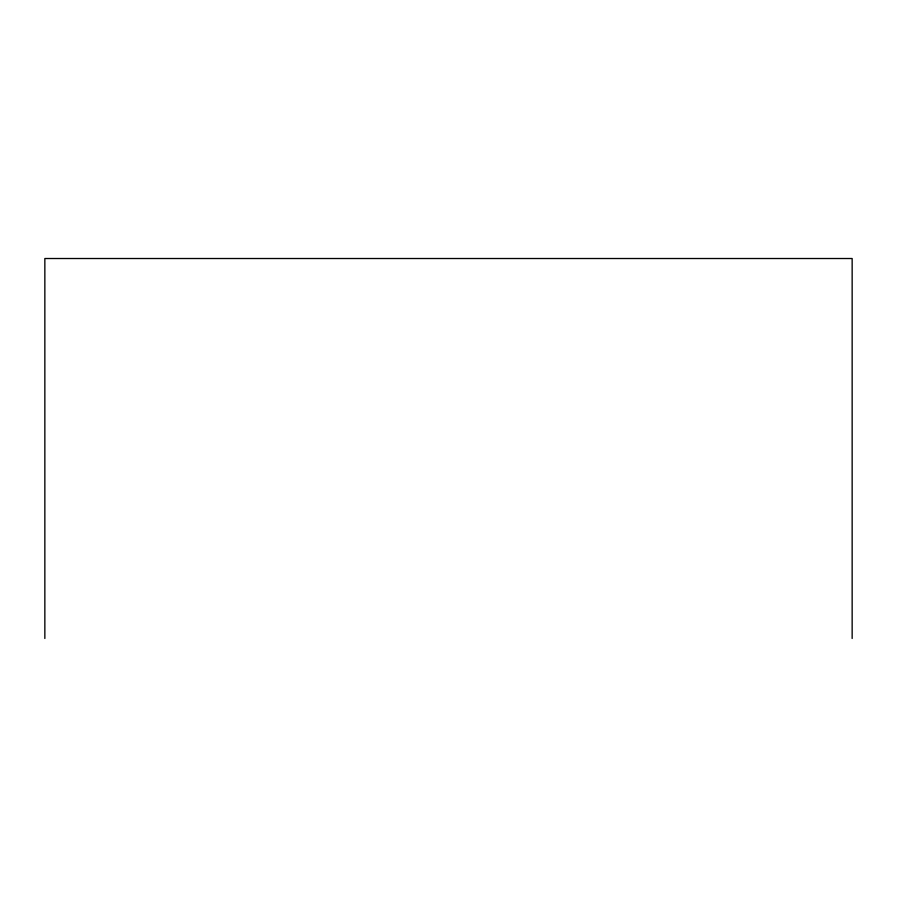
<?xml version="1.0" encoding="UTF-8"?>
<svg xmlns="http://www.w3.org/2000/svg" width="897" height="897" viewBox="0 0 897 897"><rect width="100%" height="100%" fill="white"/><g stroke="black" fill="none" stroke-linecap="round" stroke-linejoin="round"><path stroke-width="1.35" d="M852.15 638.485L852.15 258.515L44.85 258.515L44.85 638.485"/></g></svg>
